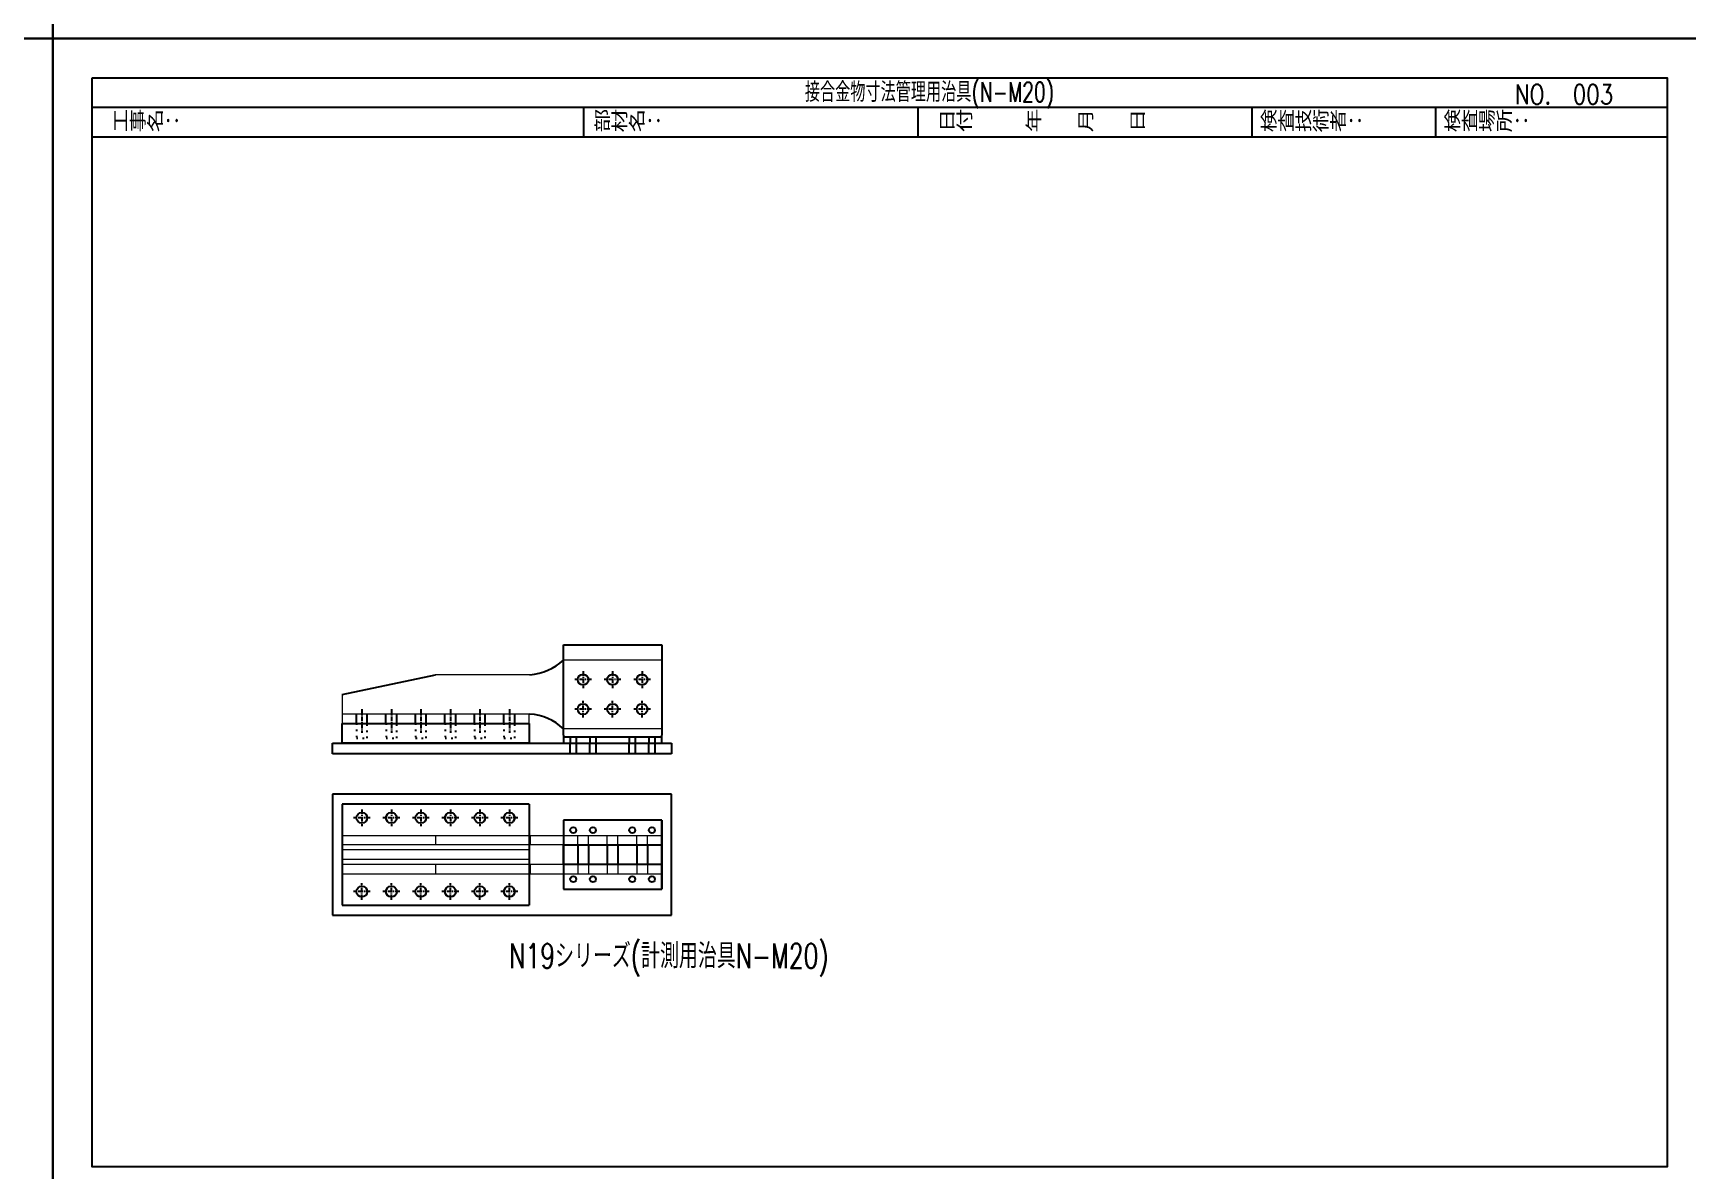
# Model space of a CAD drawing. Header units: millimetres. Extents: x 0 to 18796, y -11 to 7128.
# Drawn here: x 12028 to 15392, y 2450 to 4763 of the extents above; entities that cross this region are included whole.
import ezdxf

# ---------------------------------------------------------------- set-up
doc = ezdxf.new("R2010")
doc.units = ezdxf.units.MM
doc.header["$LTSCALE"] = 5
for name, pattern in [('ACAD_ISO03W100', [30, 12, -18]), ('CENTER1', [10, 6.25, -1.25, 1.25, -1.25]), ('DOT', [2.5, 0.625, -1.875])]:
    doc.linetypes.add(name, pattern=pattern)
doc.layers.get('0').update_dxf_attribs({"color": 255})
for name, color, linetype in [('01', 7, 'Continuous'), ('LAYER6', 7, 'Continuous'), ('寸法', 4, 'Continuous'), ('溶接', 241, 'Continuous'), ('補助線', 7, 'ACAD_ISO03W100'), ('金物', 142, 'Continuous')]:
    doc.layers.add(name, color=color, linetype=linetype)
doc.styles.get("Standard").update_dxf_attribs({"font": 'simplex.shx', "width": 0.7, "height": 2.5, "bigfont": '@extfont2.shx'})
doc.styles.add('SUNPOU', font='simplex.shx', dxfattribs={"width": 0.7, "bigfont": 'extfont2.shx'})
doc.styles.add('SUNPOU2', font='simplex.shx', dxfattribs={"width": 0.7, "height": 50, "bigfont": 'extfont2.shx'})

msp = doc.modelspace()

# ---------------------------------------------------------------- linework, layer by layer
at = {"linetype": 'Continuous', "lineweight": -3}
for p, q in [((12148, 4612), (15352, 4612)), ((13148, 4552), (13148, 4612)), ((13828, 4552), (13828, 4612)), ((14508, 4552), (14508, 4612)), ((14881.301, 4552), (14881.301, 4612)), ((12148, 4552), (15352, 4552))]:
    msp.add_line(p, q, dxfattribs=at)
for points in [[(8704, 7128), (12068, 7128), (12068, 4752), (8704, 4752)], [(12068, 7128), (15432, 7128), (15432, 4752), (12068, 4752)], [(8704, 4752), (12068, 4752), (12068, 2376), (8704, 2376)], [(12068, 4752), (15432, 4752), (15432, 2376), (12068, 2376)], [(12148, 4672), (15352, 4672), (15352, 2456), (12148, 2456)]]:
    msp.add_lwpolyline(points, close=True, dxfattribs=at)
at = {"layer": '01', "linetype": 'DOT'}
for p, q in [((12685.754, 3358.393), (12685.754, 3328.393)), ((12707.754, 3328.393), (12707.754, 3358.393)), ((12745.872, 3358.393), (12745.872, 3328.393)), ((12767.872, 3328.393), (12767.872, 3358.393)), ((12805.872, 3358.393), (12805.872, 3328.393)), ((12827.872, 3328.393), (12827.872, 3358.393)), ((12865.872, 3358.393), (12865.872, 3328.393)), ((12887.872, 3328.393), (12887.872, 3358.393)), ((12925.872, 3358.393), (12925.872, 3328.393)), ((12947.872, 3328.393), (12947.872, 3358.393)), ((12985.872, 3358.393), (12985.872, 3328.393)), ((13007.872, 3328.393), (13007.872, 3358.393)), ((12685.754, 3328.393), (12707.754, 3328.393)), ((12745.872, 3328.393), (12767.872, 3328.393)), ((12805.872, 3328.393), (12827.872, 3328.393)), ((12865.872, 3328.393), (12887.872, 3328.393)), ((12925.872, 3328.393), (12947.872, 3328.393)), ((12985.872, 3328.393), (13007.872, 3328.393))]:
    msp.add_line(p, q, dxfattribs=at)
at = {"layer": '01', "linetype": 'Continuous'}
for p, q in [((13120.754, 3330.393), (13120.754, 3318.393)), ((13132.754, 3330.393), (13132.754, 3318.393)), ((13160.754, 3330.393), (13160.754, 3318.393)), ((13172.754, 3330.393), (13172.754, 3318.393)), ((13240.754, 3330.393), (13240.754, 3318.393)), ((13252.754, 3330.393), (13252.754, 3318.393)), ((13280.754, 3330.393), (13280.754, 3318.393)), ((13292.754, 3330.393), (13292.754, 3318.393)), ((13120.754, 3296.393), (13120.754, 3318.393)), ((13132.754, 3318.393), (13132.754, 3296.393)), ((13160.754, 3296.393), (13160.754, 3318.393)), ((13172.754, 3318.393), (13172.754, 3296.393)), ((13240.754, 3296.393), (13240.754, 3318.393)), ((13252.754, 3318.393), (13252.754, 3296.393)), ((13280.754, 3296.393), (13280.754, 3318.393)), ((13292.754, 3318.393), (13292.754, 3296.393)), ((13135.754, 3111.258), (13135.754, 3071.258)), ((13157.754, 3111.258), (13157.754, 3071.258)), ((13195.754, 3111.258), (13195.754, 3071.258)), ((13217.754, 3111.258), (13217.754, 3071.258)), ((13255.754, 3111.258), (13255.754, 3071.258)), ((13277.754, 3111.258), (13277.754, 3071.258))]:
    msp.add_line(p, q, dxfattribs=at)
at = {"layer": '寸法', "linetype": 'CENTER1', "ltscale": 0.3}
for p, q in [((13163.754, 3447.393), (13129.754, 3447.393)), ((13146.754, 3464.393), (13146.754, 3430.393)), ((13223.754, 3447.393), (13189.754, 3447.393)), ((13206.754, 3464.393), (13206.754, 3430.393)), ((13283.754, 3447.393), (13249.754, 3447.393)), ((13266.754, 3464.393), (13266.754, 3430.393)), ((13146.754, 3370.393), (13146.754, 3404.393)), ((13206.754, 3370.393), (13206.754, 3404.393)), ((13266.754, 3370.393), (13266.754, 3404.393)), ((12696.754, 3387.393), (12696.754, 3339.393)), ((12756.754, 3387.393), (12756.754, 3339.393)), ((12816.754, 3387.393), (12816.754, 3339.393)), ((12876.754, 3387.393), (12876.754, 3339.393)), ((12936.754, 3387.393), (12936.754, 3339.393)), ((12996.754, 3387.393), (12996.754, 3339.393)), ((13163.754, 3387.393), (13129.754, 3387.393)), ((13223.754, 3387.393), (13189.754, 3387.393)), ((13283.754, 3387.393), (13249.754, 3387.393))]:
    msp.add_line(p, q, dxfattribs=at)
at = {"layer": '溶接', "linetype": 'Continuous'}
for p, q in [((13106.754, 3334.393), (13106.754, 3518.393)), ((13106.754, 3518.393), (13306.754, 3518.393)), ((13306.754, 3518.393), (13306.754, 3334.393)), ((12656.754, 3318.393), (12656.754, 3358.393)), ((12656.754, 3358.393), (13036.754, 3358.393)), ((13036.754, 3358.393), (13036.754, 3318.393)), ((13106.754, 3334.393), (13106.754, 3318.393)), ((13306.754, 3330.393), (13106.754, 3330.393)), ((13306.754, 3318.393), (13306.754, 3334.393)), ((12636.754, 3318.393), (13326.754, 3318.393)), ((12636.754, 3296.393), (12636.754, 3318.393)), ((13036.754, 3318.393), (12656.754, 3318.393)), ((13106.754, 3318.393), (13306.754, 3318.393)), ((13326.754, 3318.393), (13326.754, 3296.393)), ((13326.754, 3296.393), (12636.754, 3296.393)), ((13326.754, 3214.258), (12636.754, 3214.258)), ((12636.754, 3214.258), (12636.754, 2968.258)), ((13326.754, 2968.258), (13326.754, 3214.258)), ((12656.754, 3194.258), (12656.754, 2988.258)), ((13036.754, 3194.258), (12656.754, 3194.258)), ((13036.754, 3194.258), (13036.754, 2988.258)), ((13106.754, 3161.258), (13106.754, 3021.258)), ((13306.754, 3161.258), (13106.754, 3161.258)), ((13106.754, 3161.258), (13106.754, 3021.258)), ((13306.754, 3021.258), (13306.754, 3161.258)), ((13306.754, 3161.258), (13306.754, 3021.258)), ((13106.754, 3021.258), (13306.754, 3021.258)), ((12636.754, 2968.258), (13326.754, 2968.258)), ((12656.754, 2988.258), (13036.754, 2988.258))]:
    msp.add_line(p, q, dxfattribs=at)
msp.add_lwpolyline([(13106.754, 3071.258), (13106.754, 3111.258), (13306.754, 3111.258), (13306.754, 3071.258)], close=True, dxfattribs=at)
for centre, radius in [((13146.754, 3447.393), 11), ((13206.754, 3447.393), 11), ((13266.754, 3447.393), 11), ((13146.754, 3387.393), 11), ((13206.754, 3387.393), 11), ((13266.754, 3387.393), 11), ((12696.754, 3166.258), 11), ((12756.754, 3166.258), 11), ((12816.754, 3166.258), 11), ((12876.754, 3166.258), 11), ((12936.754, 3166.258), 11), ((12996.754, 3166.258), 11), ((13126.754, 3141.258), 6), ((13126.754, 3141.258), 6), ((13166.754, 3141.258), 6), ((13166.754, 3141.258), 6), ((13246.754, 3141.258), 6), ((13246.754, 3141.258), 6), ((13286.754, 3141.258), 6), ((13286.754, 3141.258), 6), ((13126.754, 3041.258), 6), ((13126.754, 3041.258), 6), ((13166.754, 3041.258), 6), ((13166.754, 3041.258), 6), ((13246.754, 3041.258), 6), ((13246.754, 3041.258), 6), ((13286.754, 3041.258), 6), ((13286.754, 3041.258), 6), ((12696.754, 3016.258), 11), ((12756.754, 3016.258), 11), ((12816.754, 3016.258), 11), ((12876.754, 3016.258), 11), ((12936.754, 3016.258), 11), ((12996.754, 3016.258), 11)]:
    msp.add_circle(centre, radius, dxfattribs=at)
at = {"layer": '補助線', "ltscale": 2}
for p, q in [((12685.754, 3358.393), (12685.754, 3377.393)), ((12707.754, 3358.393), (12707.754, 3377.393)), ((12745.754, 3358.393), (12745.754, 3377.393)), ((12767.754, 3358.393), (12767.754, 3377.393)), ((12805.754, 3358.393), (12805.754, 3377.393)), ((12827.754, 3358.393), (12827.754, 3377.393)), ((12865.754, 3358.393), (12865.754, 3377.393)), ((12887.754, 3358.393), (12887.754, 3377.393)), ((12925.754, 3358.393), (12925.754, 3377.393)), ((12947.754, 3358.393), (12947.754, 3377.393)), ((12985.754, 3358.393), (12985.754, 3377.393)), ((13007.754, 3358.393), (13007.754, 3377.393))]:
    msp.add_line(p, q, dxfattribs=at)
at = {"layer": '金物', "lineweight": 18}
for p, q in [((13306.754, 3487.393), (13106.754, 3487.393)), ((13306.754, 3347.393), (13306.754, 3487.393)), ((13038.754, 3457.393), (12846.754, 3457.393)), ((12656.754, 3417.393), (12656.754, 3377.393)), ((12656.754, 3377.393), (12656.754, 3358.393)), ((13038.754, 3377.393), (12656.754, 3377.393)), ((13036.754, 3358.393), (13036.754, 3377.393)), ((12656.754, 3358.393), (13036.754, 3358.393)), ((13306.754, 3347.393), (13106.754, 3347.393)), ((12656.754, 3101.258), (12656.754, 3194.258)), ((12656.754, 3194.258), (13036.754, 3194.258)), ((13036.754, 3194.258), (13036.754, 3130.258)), ((12656.754, 3130.258), (13306.754, 3130.258)), ((12846.754, 3130.258), (12846.754, 3111.258)), ((13106.754, 3111.258), (13106.754, 3130.258)), ((13135.754, 3111.258), (13135.754, 3130.258)), ((13157.754, 3111.258), (13157.754, 3130.258)), ((13195.754, 3111.258), (13195.754, 3130.258)), ((13217.754, 3111.258), (13217.754, 3130.258)), ((13255.754, 3111.258), (13255.754, 3130.258)), ((13277.754, 3111.258), (13277.754, 3130.258)), ((13306.754, 3111.258), (13306.754, 3130.258)), ((13306.754, 3111.258), (12656.754, 3111.258)), ((13036.754, 3101.258), (12656.754, 3101.258)), ((13036.754, 3111.258), (13036.754, 3101.258)), ((13036.754, 3081.258), (12656.754, 3081.258)), ((12656.754, 3081.258), (12656.754, 2988.258)), ((13306.754, 3071.258), (12656.754, 3071.258)), ((12846.754, 3071.258), (12846.754, 3052.258)), ((13036.754, 3071.258), (13036.754, 3081.258)), ((13106.754, 3071.258), (13106.754, 3052.258)), ((13135.754, 3071.258), (13135.754, 3052.258)), ((13157.754, 3071.258), (13157.754, 3052.258)), ((13195.754, 3071.258), (13195.754, 3052.258)), ((13217.754, 3071.258), (13217.754, 3052.258)), ((13255.754, 3071.258), (13255.754, 3052.258)), ((13277.754, 3071.258), (13277.754, 3052.258)), ((13306.754, 3071.258), (13306.754, 3052.258)), ((12656.754, 3052.258), (13306.754, 3052.258)), ((13036.754, 2988.258), (13036.754, 3052.258)), ((12656.754, 2988.258), (13036.754, 2988.258))]:
    msp.add_line(p, q, dxfattribs=at)
at = {"layer": '金物'}
msp.add_line((12656.754, 3417.393), (12846.754, 3457.393), dxfattribs=at)
at = {"layer": '金物', "linetype": 'CENTER1', "ltscale": 0.3}
for p, q in [((12713.754, 3166.258), (12679.754, 3166.258)), ((12696.754, 3183.258), (12696.754, 3149.258)), ((12773.754, 3166.258), (12739.754, 3166.258)), ((12756.754, 3183.258), (12756.754, 3149.258)), ((12833.754, 3166.258), (12799.754, 3166.258)), ((12816.754, 3183.258), (12816.754, 3149.258)), ((12893.754, 3166.258), (12859.754, 3166.258)), ((12876.754, 3183.258), (12876.754, 3149.258)), ((12953.754, 3166.258), (12919.754, 3166.258)), ((12936.754, 3183.258), (12936.754, 3149.258)), ((13013.754, 3166.258), (12979.754, 3166.258)), ((12996.754, 3183.258), (12996.754, 3149.258)), ((12696.754, 2999.258), (12696.754, 3033.258)), ((12756.754, 2999.258), (12756.754, 3033.258)), ((12816.754, 2999.258), (12816.754, 3033.258)), ((12876.754, 2999.258), (12876.754, 3033.258)), ((12936.754, 2999.258), (12936.754, 3033.258)), ((12996.754, 2999.258), (12996.754, 3033.258)), ((12713.754, 3016.258), (12679.754, 3016.258)), ((12773.754, 3016.258), (12739.754, 3016.258)), ((12833.754, 3016.258), (12799.754, 3016.258)), ((12893.754, 3016.258), (12859.754, 3016.258)), ((12953.754, 3016.258), (12919.754, 3016.258)), ((13013.754, 3016.258), (12979.754, 3016.258))]:
    msp.add_line(p, q, dxfattribs=at)
at = {"layer": '金物', "ltscale": 2}
for p, q in [((13038.754, 3130.258), (13038.754, 3111.258)), ((13038.754, 3071.258), (13038.754, 3052.258))]:
    msp.add_line(p, q, dxfattribs=at)
at = {"layer": '金物', "ltscale": 2.5}
for centre in [(13146.754, 3447.393), (13206.754, 3447.393), (13266.754, 3447.393), (13146.754, 3387.393), (13206.754, 3387.393), (13266.754, 3387.393), (12696.754, 3166.258), (12756.754, 3166.258), (12816.754, 3166.258), (12876.754, 3166.258), (12936.754, 3166.258), (12996.754, 3166.258), (12696.754, 3016.258), (12756.754, 3016.258), (12816.754, 3016.258), (12876.754, 3016.258), (12936.754, 3016.258), (12996.754, 3016.258)]:
    msp.add_circle(centre, 11, dxfattribs=at)
at = {"layer": '金物', "ltscale": 2}
for centre, start, end in [((13030.964, 3567.117), 274.060941, 313.550946), ((13030.964, 3267.669), 46.449054, 85.939059)]:
    msp.add_arc(centre, 110, start, end, dxfattribs=at)

# ---------------------------------------------------------------- texts
at = {"layer": '01', "linetype": 'Continuous', "style": 'SUNPOU2', "width": 0.7}
msp.add_text('N19シリーズ(計測用治具N-M20)', height=50, dxfattribs=at).set_placement((12996.752, 2860.314))
at = {"layer": 'LAYER6', "color": 0, "linetype": 'Continuous', "lineweight": -3, "style": 'SUNPOU', "width": 0.7}
msp.add_text('接合金物寸法管理用治具(N-M20)', height=40, dxfattribs=at).set_placement((13597.829, 4622.926))
at = {"layer": 'LAYER6', "color": 0, "linetype": 'Continuous', "lineweight": -3, "width": 0.8}
for s, p in [('NO.  003', (15041.789, 4618.209)), ('工事名：', (12188.009, 4562.926)), ('部材名：', (13167.834, 4562.926)), ('日付\u3000\u3000\u3000年\u3000\u3000月\u3000\u3000日', (13869.219, 4562.926)), ('検査技術者：', (14523.744, 4562.926)), ('検査場所：', (14897.044, 4562.926))]:
    msp.add_text(s, height=40, dxfattribs=at).set_placement(p)

doc.saveas('drawing.dxf')
